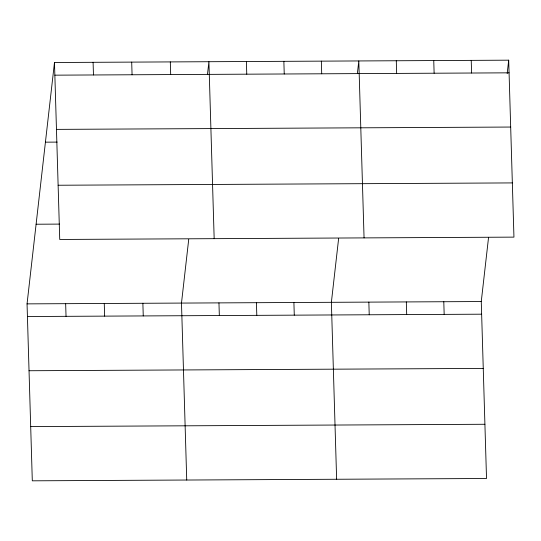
<?xml version="1.0" encoding="UTF-8"?>
<svg xmlns="http://www.w3.org/2000/svg" width="541" height="541" viewBox="0 0 541 541"><rect width="100%" height="100%" fill="white"/><g stroke="black" fill="none" stroke-linecap="round" stroke-linejoin="round"><path stroke-width="0.81" d="M488.509 237.817L481.267 301.54L486.521 478.494L32.304 480.821L27.05 303.873L54.479 62.506L508.696 60.179L513.95 237.127L59.733 239.46L54.479 62.506M188.728 239.359L181.485 303.082L186.733 480.029M207.487 74.293L208.914 61.715L214.168 238.669M338.619 238.588L331.376 302.311L336.63 479.258M357.378 73.522L358.805 60.944L364.059 237.898M507.174 73.59L508.696 60.179M54.857 75.165L509.074 72.832M56.467 129.38L510.684 127.047M45.43 142.161L57.177 142.1M58.124 185.245L512.341 182.912M36.105 224.224L59.605 224.102M27.05 303.873L481.267 301.54M27.429 316.526L481.646 314.193M29.031 370.741L483.255 368.414M30.695 426.606L484.912 424.272M471.225 60.369L471.603 73.021M443.796 301.729L444.168 314.389M433.754 60.558L434.125 73.218M406.318 301.925L406.697 314.578M396.283 60.754L396.654 73.407M368.847 302.115L369.226 314.774M321.334 61.14L321.712 73.792M293.905 302.5L294.277 315.153M283.863 61.329L284.235 73.989M256.427 302.696L256.806 315.349M246.385 61.525L246.764 74.178M218.956 302.886L219.335 315.538M170.307 61.911L170.686 74.57M142.878 303.278L143.25 315.93M131.7 62.114L132.072 74.766M104.264 303.474L104.643 316.127M93.093 62.31L93.465 74.962M65.657 303.67L66.036 316.329"/></g></svg>
